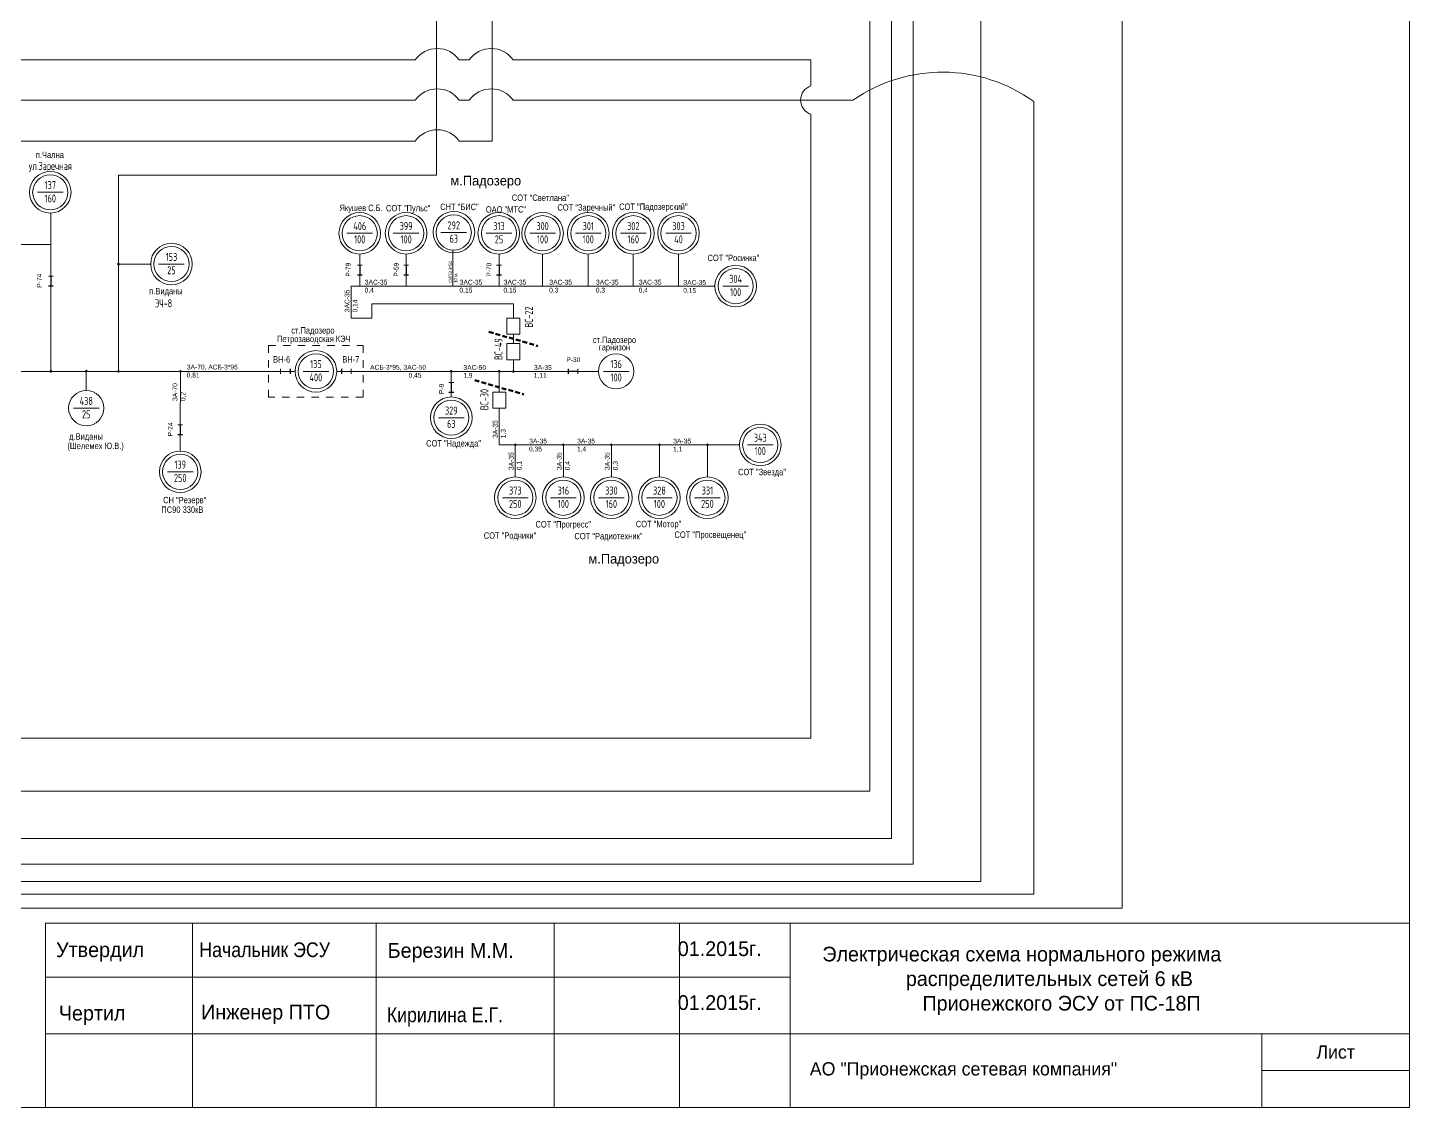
# Model space of a CAD drawing. Header units: millimetres. Extents: x 11 to 409, y 3 to 285.
# Drawn here: x 221.6 to 409, y 2.6 to 149.1 of the extents above; entities that cross this region are included whole.
import ezdxf
from ezdxf.enums import TextEntityAlignment as Align

# ---------------------------------------------------------------- set-up
doc = ezdxf.new("R2010")
doc.units = ezdxf.units.MM
doc.linetypes.add('HIDDEN', pattern=[9.525, 6.35, -3.175])
doc.linetypes.add('JIS_02_1.0', pattern=[2, 1, -1])
for name, color, linetype, lineweight in [('10_КВ', 250, 'Continuous', 18), ('АТРИБУТЫ', 7, 'Continuous', 13), ('РАЗЪЕД_РУБИЛЬН', 150, 'Continuous', 13), ('ТЕКСТ', 7, 'Continuous', 13)]:
    doc.layers.add(name, color=color, linetype=linetype, lineweight=lineweight)
doc.layers.add('СХ_ОПЕРАТИВНАЯ', color=10, linetype='Continuous')
doc.layers.add('ШУНТ_РАЗЪЕД', color=161, linetype='Continuous')
doc.styles.add('ATTRIB', font='txt.shx', dxfattribs={"width": 0.7, "height": 5})
doc.styles.add('ТЕКСТ_МОДЕЛИ', font='txt.shx', dxfattribs={"width": 0.7, "height": 5})

# ---------------------------------------------------------------- blocks, each defined once
blk = doc.blocks.new('ВЫКЛ_НАГРУЗКИ')
at = {"color": 0, "linetype": 'ByBlock'}
for p, q in [((0, 0), (0, -3)), ((0, -9), (0, -12))]:
    blk.add_line(p, q, dxfattribs=at)
at = {"layer": 'РАЗЪЕД_РУБИЛЬН', "color": 0, "linetype": 'ByBlock'}
blk.add_line((-1.5, -3), (1.5, -3), dxfattribs=at)
at = {"layer": 'СХ_ОПЕРАТИВНАЯ', "color": 0, "linetype": 'ByBlock'}
blk.add_line((-1.5, -9), (1.5, -9), dxfattribs=at)
at = {"layer": 'РАЗЪЕД_РУБИЛЬН', "color": 7, "style": 'ATTRIB', "width": 0.7}
blk.add_attdef('ДИСП_НОМ', text='', height=5, dxfattribs=at).set_placement((-4.75, -6), align=Align.MIDDLE_RIGHT)
at = {"layer": 'РАЗЪЕД_РУБИЛЬН', "color": 7, "style": 'ATTRIB', "width": 0.7, "flags": 1}
blk.add_attdef('КОД', text='', height=5, dxfattribs=at).set_placement((-4.75, -12), align=Align.MIDDLE_RIGHT)
blk = doc.blocks.new('ТРАНСФ_ПОДСТ')
at = {"color": 7}
blk.add_line((-8, -11), (8, -11), dxfattribs=at)
at = {"color": 0}
blk.add_circle((0, -11), 11, dxfattribs=at)
at = {"layer": 'АТРИБУТЫ', "style": 'ATTRIB', "width": 0.7, "flags": 4}
for tag, p in [('OBOZN', (0, -9)), ('MOCHNOCT', (0, -17.33))]:
    blk.add_attdef(tag, text='', height=5, dxfattribs=at).set_placement(p, align=Align.CENTER)
at = {"layer": 'АТРИБУТЫ', "style": 'ТЕКСТ_МОДЕЛИ', "width": 0.7}
blk.add_attdef('MESTO_1', text='', height=5, dxfattribs=at).set_placement((14, -11), align=Align.BOTTOM_LEFT)
blk.add_attdef('MESTO_2', text='', height=5, dxfattribs=at).set_placement((14, -12), align=Align.TOP_LEFT)
blk = doc.blocks.new('РАЗЪЕДИНИТЕЛЬ')
at = {"color": 0, "linetype": 'ByBlock'}
for p, q in [((0, 0), (0, -3)), ((0, -9), (0, -12))]:
    blk.add_line(p, q, dxfattribs=at)
at = {"layer": 'РАЗЪЕД_РУБИЛЬН', "color": 0, "linetype": 'ByBlock'}
blk.add_line((-1.5, -3), (1.5, -3), dxfattribs=at)
at = {"layer": 'СХ_ОПЕРАТИВНАЯ', "color": 0, "linetype": 'ByBlock'}
blk.add_line((-1.5, -9), (1.5, -9), dxfattribs=at)
at = {"layer": 'ШУНТ_РАЗЪЕД', "color": 0}
blk.add_line((0, -3), (0, -9), dxfattribs=at)
at = {"layer": 'РАЗЪЕД_РУБИЛЬН', "color": 7, "style": 'ATTRIB', "width": 0.7}
blk.add_attdef('ДИСП_НОМ', text='', height=5, dxfattribs=at).set_placement((-4.75, -6), align=Align.MIDDLE_RIGHT)
at = {"layer": 'РАЗЪЕД_РУБИЛЬН', "color": 7, "style": 'ATTRIB', "width": 0.7, "flags": 1}
blk.add_attdef('КОД', text='', height=5, dxfattribs=at).set_placement((-4.75, -12), align=Align.MIDDLE_RIGHT)
blk = doc.blocks.new('ОТВЕТВЛЕНИЕ')
at = {"color": 0, "linetype": 'ByBlock'}
blk.add_solid([(0, 1.06), (1.06, 0), (-1.06, 0), (0, -1.06)], dxfattribs=at)
blk = doc.blocks.new('ВЫКЛЮЧАТЕЛЬ')
at = {"color": 0, "linetype": 'ByBlock'}
for p, q in [((0, 0), (0, -3)), ((0, -13), (0, -16))]:
    blk.add_line(p, q, dxfattribs=at)
blk.add_lwpolyline([(-4, -3), (4, -3), (4, -13), (-4, -13)], close=True, dxfattribs=at)
at = {"layer": 'АТРИБУТЫ', "style": 'ATTRIB', "width": 0.7}
blk.add_attdef('ДИСП_НОМ', text='', height=5, dxfattribs=at).set_placement((-6, -8), align=Align.MIDDLE_RIGHT)
at = {"layer": 'АТРИБУТЫ', "style": 'ATTRIB', "width": 0.7, "flags": 1}
blk.add_attdef('КОД', text='', height=5, dxfattribs=at).set_placement((-6, -14), align=Align.MIDDLE_RIGHT)

msp = doc.modelspace()

# ---------------------------------------------------------------- linework, layer by layer
at = {"layer": '10_КВ', "color": 7}
for p, q in [((277.08, 129.1), (277.08, 253.09)), ((350.91, 33.26), (350.9, 206.21)), ((341.74, 196.47), (341.74, 35.61)), ((338.8, 39.08), (338.8, 194.27)), ((335.86, 45.51), (335.86, 190.65)), ((172.25, 144.75), (267.95, 144.75)), ((267.95, 144.75), (274.18, 144.75)), ((280.15, 144.75), (281.5, 144.75)), ((287.47, 144.75), (327.86, 144.75)), ((327.86, 141.21), (327.86, 144.75)), ((274.18, 139.27), (194.1, 139.27)), ((280.15, 139.27), (281.5, 139.27)), ((287.47, 139.27), (333.55, 139.27)), ((358.1, 31.55), (358.1, 139.09)), ((327.86, 52.69), (327.86, 137.37)), ((233.94, 102.48), (233.94, 129.1)), ((277.08, 129.1), (233.94, 129.1)), ((224.75, 119.7), (224.75, 123.96)), ((224.75, 119.7), (216.79, 119.7)), ((224.75, 116.03), (224.75, 119.7)), ((233.94, 117.04), (238.28, 117.04)), ((224.75, 102.48), (224.75, 113.43)), ((287.49, 103.41), (287.49, 103.04)), ((213.97, 102.48), (242.33, 102.48)), ((229.55, 102.48), (229.55, 99.88)), ((242.33, 102.48), (242.32, 100.5)), ((242.33, 102.48), (255.27, 102.48)), ((255.92, 102.48), (257.22, 102.48)), ((264.17, 102.48), (265.47, 102.48)), ((266.12, 102.48), (279.07, 102.48)), ((279.07, 102.48), (279.07, 101.62)), ((279.07, 102.48), (283.41, 102.48)), ((283.41, 102.48), (285.58, 102.48)), ((285.58, 102.48), (285.58, 100.31)), ((285.58, 102.48), (289.92, 102.48)), ((287.49, 103.04), (287.49, 102.48)), ((289.92, 102.48), (294.27, 102.48)), ((296.87, 102.48), (299.04, 102.48)), ((242.32, 100.5), (242.3, 95.87)), ((242.3, 93.26), (242.3, 91.67)), ((131.29, 52.69), (327.86, 52.69)), ((95.78, 45.51), (335.86, 45.51)), ((117.56, 39.08), (338.8, 39.08)), ((341.74, 35.61), (154.04, 35.61)), ((167.5, 33.26), (350.91, 33.26)), ((409.03, 27.61), (224.03, 27.61)), ((224.03, 27.61), (224.03, 2.61)), ((243.98, 27.61), (243.98, 2.61)), ((268.86, 27.61), (268.86, 2.61)), ((293.03, 27.61), (293.03, 2.61)), ((310.03, 27.61), (310.03, 2.61)), ((325.03, 27.61), (325.03, 2.61)), ((325.03, 20.3), (224.03, 20.3)), ((409.03, 12.61), (224.03, 12.61)), ((389.03, 2.61), (389.03, 12.61)), ((389.03, 7.61), (409.03, 7.61))]:
    msp.add_line(p, q, dxfattribs=at)
at = {"layer": '10_КВ', "color": 140}
for p, q in [((284.6, 231.48), (284.6, 139.39)), ((284.6, 133.73), (284.6, 139.39)), ((203.91, 133.73), (267.95, 133.73)), ((280.15, 133.73), (284.6, 133.73))]:
    msp.add_line(p, q, dxfattribs=at)
at = {"layer": '10_КВ', "color": 112}
for p, q in [((370.09, 29.64), (370.09, 228.03)), ((196.95, 29.64), (370.09, 29.64))]:
    msp.add_line(p, q, dxfattribs=at)
at = {"layer": '10_КВ', "color": 5}
msp.add_line((267.95, 133.73), (274.18, 133.73), dxfattribs=at)
at = {"layer": '10_КВ', "color": 6}
for p, q in [((266.65, 117.53), (266.65, 118.4)), ((272.94, 117.53), (272.94, 118.4)), ((285.54, 117.53), (285.54, 118.4)), ((291.45, 114.05), (291.45, 118.4)), ((297.65, 114.05), (297.65, 118.4)), ((303.76, 114.05), (303.76, 118.4)), ((309.89, 114.05), (309.89, 118.4)), ((266.65, 114.05), (266.65, 114.92)), ((272.94, 114.05), (272.94, 114.92)), ((285.54, 114.05), (285.54, 114.92)), ((265.48, 114.05), (265.48, 109.71)), ((265.48, 114.05), (267.65, 114.05)), ((267.65, 114.05), (274.16, 114.05)), ((274.16, 114.05), (287.15, 114.05)), ((287.15, 114.05), (293.66, 114.05)), ((293.66, 114.05), (300.18, 114.05)), ((300.18, 114.05), (306.69, 114.05)), ((306.69, 114.05), (313.2, 114.05)), ((313.2, 114.05), (314.81, 114.05)), ((268.3, 111.66), (268.3, 109.71)), ((287.49, 111.66), (268.31, 111.66)), ((287.49, 110.36), (287.49, 111.66)), ((268.3, 109.71), (265.48, 109.71)), ((285.58, 96.84), (285.58, 92.5)), ((285.58, 92.5), (287.75, 92.5)), ((287.75, 92.5), (287.75, 88.15)), ((287.75, 92.5), (294.27, 92.5)), ((294.27, 92.5), (294.27, 88.15)), ((294.27, 92.5), (300.78, 92.5)), ((300.78, 92.5), (300.78, 88.15)), ((300.78, 92.5), (307.3, 92.5)), ((307.3, 92.5), (307.3, 88.15)), ((307.3, 92.5), (313.81, 92.5)), ((313.81, 92.5), (313.81, 88.15)), ((313.81, 92.5), (318.15, 92.5))]:
    msp.add_line(p, q, dxfattribs=at)
at = {"layer": '10_КВ', "color": 6, "ltscale": 100}
msp.add_line((279.27, 118.93), (279.27, 114.06), dxfattribs=at)
at = {"layer": '10_КВ', "color": 6, "linetype": 'HIDDEN', "lineweight": 60, "ltscale": 0.1}
for p, q in [((284.17, 107.85), (290.82, 105.92)), ((282.26, 101.28), (288.91, 99.35))]:
    msp.add_line(p, q, dxfattribs=at)
at = {"layer": '10_КВ', "linetype": 'Continuous'}
msp.add_lwpolyline([(11.38, 2.61), (409.03, 2.61), (409.03, 285.47), (11.38, 285.47)], close=True, dxfattribs=at)
at = {"layer": '10_КВ', "color": 7, "linetype": 'JIS_02_1.0'}
msp.add_lwpolyline([(254.25, 105.98), (267.11, 105.98), (267.11, 98.99), (254.25, 98.99)], close=True, dxfattribs=at)
at = {"layer": '10_КВ', "color": 7, "ltscale": 100}
msp.add_lwpolyline([(121.89, 12.3), (128.57, 12.3), (128.57, 3.61), (203.65, 3.61), (203.65, 27.64, -0.621286), (203.67, 31.55), (358.1, 31.55)], format="xyb", dxfattribs=at)
at = {"layer": '10_КВ', "color": 7}
for centre in [(224.67, 126.78), (241.11, 117.04), (260.7, 102.48), (242.3, 88.85)]:
    msp.add_circle(centre, 2.82, dxfattribs=at)
at = {"layer": '10_КВ', "color": 6}
for centre in [(266.65, 121.22), (272.94, 121.22), (279.43, 121.37), (285.5, 121.22), (291.45, 121.22), (297.65, 121.22), (303.76, 121.22), (309.89, 121.22), (317.64, 114.05), (320.98, 92.5), (287.75, 85.33), (294.27, 85.33), (300.78, 85.33), (307.3, 85.33), (313.81, 85.33)]:
    msp.add_circle(centre, 2.82, dxfattribs=at)
at = {"layer": '10_КВ'}
msp.add_circle((279.07, 96.19), 2.82, dxfattribs=at)
at = {"layer": '10_КВ', "color": 7}
for centre, radius, start, end in [((277.17, 142.63), 3.66, 35.3204, 144.6796), ((284.49, 142.63), 3.66, 35.3204, 144.6796), ((345.7, 121.83), 21.25, 54.2941, 124.8558), ((277.17, 137.15), 3.66, 35.3204, 144.6796), ((284.49, 137.15), 3.66, 35.3204, 144.6796)]:
    msp.add_arc(centre, radius, start, end, dxfattribs=at)
at = {"layer": '10_КВ', "color": 7, "ltscale": 100}
msp.add_arc((328.47, 139.29), 2.02, 107.8149, 252.1851, dxfattribs=at)
at = {"layer": '10_КВ', "color": 140}
msp.add_arc((277.17, 131.61), 3.66, 35.3204, 144.6796, dxfattribs=at)

# ---------------------------------------------------------------- block references
at = {"layer": '10_КВ', "color": 7}
ref = msp.add_blockref('ТРАНСФ_ПОДСТ', (224.67, 129.17), dxfattribs=dict(at, xscale=0.2171483251338177, yscale=0.2171483251338177, zscale=0.2171483251338177))
ref.add_attrib('MESTO_1', 'п.Чална', dxfattribs={"layer": 'АТРИБУТЫ', "height": 0.869, "width": 0.7}).set_placement((222.72, 131.18), align=Align.BOTTOM_LEFT)
ref.add_attrib('MESTO_2', 'ул.Заречная', dxfattribs={"layer": 'АТРИБУТЫ', "height": 1.0857, "style": 'ТЕКСТ_МОДЕЛИ', "width": 0.7}).set_placement((221.76, 130.9), align=Align.TOP_LEFT)
ref.add_attrib('OBOZN', '137', dxfattribs={"layer": 'АТРИБУТЫ', "height": 1.086, "style": 'ATTRIB', "width": 0.7, "flags": 4}).set_placement((224.67, 127.21), align=Align.CENTER)
ref.add_attrib('MOCHNOCT', '160', dxfattribs={"layer": 'АТРИБУТЫ', "height": 1.086, "style": 'ATTRIB', "width": 0.7, "flags": 4}).set_placement((224.67, 125.4), align=Align.CENTER)
at = {"layer": '10_КВ', "color": 6}
ref = msp.add_blockref('ТРАНСФ_ПОДСТ', (266.65, 123.61), dxfattribs=dict(at, xscale=0.2171483251338177, yscale=0.2171483251338177, zscale=0.2171483251338177))
ref.add_attrib('MESTO_1', 'м.Падозеро', dxfattribs={"layer": 'АТРИБУТЫ', "height": 1.303}).set_placement((278.95, 127.32), align=Align.BOTTOM_LEFT)
ref.add_attrib('MESTO_2', 'Якушев С.Б.', dxfattribs={"layer": 'АТРИБУТЫ', "height": 0.8686, "width": 0.7}).set_placement((263.9, 125.09), align=Align.TOP_LEFT)
ref.add_attrib('OBOZN', '406', dxfattribs={"layer": 'АТРИБУТЫ', "height": 1.086, "style": 'ATTRIB', "width": 0.7, "flags": 4}).set_placement((266.65, 121.65), align=Align.CENTER)
ref.add_attrib('MOCHNOCT', '100', dxfattribs={"layer": 'АТРИБУТЫ', "height": 1.086, "style": 'ATTRIB', "width": 0.7, "flags": 4}).set_placement((266.65, 119.85), align=Align.CENTER)
ref = msp.add_blockref('ТРАНСФ_ПОДСТ', (291.45, 123.61), dxfattribs=dict(at, xscale=0.2171483251338177, yscale=0.2171483251338177, zscale=0.2171483251338177))
ref.add_attrib('MESTO_1', 'СОТ "Светлана"', dxfattribs={"layer": 'АТРИБУТЫ', "height": 0.8686, "width": 0.7}).set_placement((287.28, 125.35), align=Align.BOTTOM_LEFT)
ref.add_attrib('OBOZN', '300', dxfattribs={"layer": 'АТРИБУТЫ', "height": 1.086, "style": 'ATTRIB', "width": 0.7, "flags": 4}).set_placement((291.45, 121.65), align=Align.CENTER)
ref.add_attrib('MOCHNOCT', '100', dxfattribs={"layer": 'АТРИБУТЫ', "height": 1.086, "style": 'ATTRIB', "width": 0.7, "flags": 4}).set_placement((291.45, 119.85), align=Align.CENTER)
ref = msp.add_blockref('ТРАНСФ_ПОДСТ', (272.94, 123.61), dxfattribs=dict(at, xscale=0.2171483251338177, yscale=0.2171483251338177, zscale=0.2171483251338177))
ref.add_attrib('MESTO_1', 'СОТ "Пульс"', dxfattribs={"layer": 'АТРИБУТЫ', "height": 0.8686, "width": 0.7}).set_placement((270.21, 123.93), align=Align.BOTTOM_LEFT)
ref.add_attrib('OBOZN', '399', dxfattribs={"layer": 'АТРИБУТЫ', "height": 1.086, "style": 'ATTRIB', "width": 0.7, "flags": 4}).set_placement((272.94, 121.65), align=Align.CENTER)
ref.add_attrib('MOCHNOCT', '100', dxfattribs={"layer": 'АТРИБУТЫ', "height": 1.086, "style": 'ATTRIB', "width": 0.7, "flags": 4}).set_placement((272.94, 119.85), align=Align.CENTER)
ref = msp.add_blockref('ТРАНСФ_ПОДСТ', (279.4, 123.71), dxfattribs=dict(at, xscale=0.2171483251338177, yscale=0.2171483251338177, zscale=0.2171483251338177))
ref.add_attrib('MESTO_1', 'СНТ "БИС"', dxfattribs={"layer": 'АТРИБУТЫ', "height": 0.869, "width": 0.7}).set_placement((277.57, 124.1), align=Align.BOTTOM_LEFT)
ref.add_attrib('OBOZN', '292', dxfattribs={"layer": 'АТРИБУТЫ', "height": 1.086, "style": 'ATTRIB', "width": 0.7, "flags": 4}).set_placement((279.4, 121.75), align=Align.CENTER)
ref.add_attrib('MOCHNOCT', '63', dxfattribs={"layer": 'АТРИБУТЫ', "height": 1.086, "style": 'ATTRIB', "width": 0.7, "flags": 4}).set_placement((279.4, 119.94), align=Align.CENTER)
ref = msp.add_blockref('ТРАНСФ_ПОДСТ', (285.54, 123.61), dxfattribs=dict(at, xscale=0.2171483251338177, yscale=0.2171483251338177, zscale=0.2171483251338177))
ref.add_attrib('MESTO_1', 'ОАО "МТС"', dxfattribs={"layer": 'АТРИБУТЫ', "height": 0.869, "width": 0.7}).set_placement((283.75, 123.76), align=Align.BOTTOM_LEFT)
ref.add_attrib('OBOZN', '313', dxfattribs={"layer": 'АТРИБУТЫ', "height": 1.086, "style": 'ATTRIB', "width": 0.7, "flags": 4}).set_placement((285.54, 121.65), align=Align.CENTER)
ref.add_attrib('MOCHNOCT', '25', dxfattribs={"layer": 'АТРИБУТЫ', "height": 1.086, "style": 'ATTRIB', "width": 0.7, "flags": 4}).set_placement((285.54, 119.85), align=Align.CENTER)
ref = msp.add_blockref('ТРАНСФ_ПОДСТ', (297.65, 123.61), dxfattribs=dict(at, xscale=0.2171483251338177, yscale=0.2171483251338177, zscale=0.2171483251338177))
ref.add_attrib('MESTO_1', 'СОТ "Заречный"', dxfattribs={"layer": 'АТРИБУТЫ', "height": 0.8686, "width": 0.7}).set_placement((293.46, 124.03), align=Align.BOTTOM_LEFT)
ref.add_attrib('OBOZN', '301', dxfattribs={"layer": 'АТРИБУТЫ', "height": 1.086, "style": 'ATTRIB', "width": 0.7, "flags": 4}).set_placement((297.65, 121.65), align=Align.CENTER)
ref.add_attrib('MOCHNOCT', '100', dxfattribs={"layer": 'АТРИБУТЫ', "height": 1.086, "style": 'ATTRIB', "width": 0.7, "flags": 4}).set_placement((297.65, 119.85), align=Align.CENTER)
ref = msp.add_blockref('ТРАНСФ_ПОДСТ', (303.76, 123.61), dxfattribs=dict(at, xscale=0.2171483251338177, yscale=0.2171483251338177, zscale=0.2171483251338177))
ref.add_attrib('MESTO_1', 'СОТ "Падозерский"', dxfattribs={"layer": 'АТРИБУТЫ', "height": 0.8686, "width": 0.7}).set_placement((301.84, 124.13), align=Align.BOTTOM_LEFT)
ref.add_attrib('OBOZN', '302', dxfattribs={"layer": 'АТРИБУТЫ', "height": 1.086, "style": 'ATTRIB', "width": 0.7, "flags": 4}).set_placement((303.76, 121.65), align=Align.CENTER)
ref.add_attrib('MOCHNOCT', '160', dxfattribs={"layer": 'АТРИБУТЫ', "height": 1.086, "style": 'ATTRIB', "width": 0.7, "flags": 4}).set_placement((303.76, 119.85), align=Align.CENTER)
at = {"layer": '10_КВ', "color": 6, "xscale": 0.2171483251338177, "yscale": 0.2171483251338177, "zscale": 0.2171483251338177}
msp.add_blockref('ТРАНСФ_ПОДСТ', (309.89, 123.61), dxfattribs=at).add_auto_attribs({'OBOZN': '303', 'MOCHNOCT': '40'})
at = {"layer": '10_КВ', "color": 7}
ref = msp.add_blockref('ТРАНСФ_ПОДСТ', (241.11, 119.43), dxfattribs=dict(at, xscale=0.2171483251338177, yscale=0.2171483251338177, zscale=0.2171483251338177))
ref.add_attrib('MESTO_1', 'п.Виданы', dxfattribs={"layer": 'АТРИБУТЫ', "height": 0.869, "width": 0.7}).set_placement((238.1, 112.67), align=Align.BOTTOM_LEFT)
ref.add_attrib('MESTO_2', 'ЭЧ-8', dxfattribs={"layer": 'АТРИБУТЫ', "height": 1.086, "style": 'ТЕКСТ_МОДЕЛИ', "width": 0.7}).set_placement((238.87, 112.26), align=Align.TOP_LEFT)
ref.add_attrib('OBOZN', '153', dxfattribs={"layer": 'АТРИБУТЫ', "height": 1.086, "style": 'ATTRIB', "width": 0.7, "flags": 4}).set_placement((241.11, 117.47), align=Align.CENTER)
ref.add_attrib('MOCHNOCT', '25', dxfattribs={"layer": 'АТРИБУТЫ', "height": 1.086, "style": 'ATTRIB', "width": 0.7, "flags": 4}).set_placement((241.11, 115.66), align=Align.CENTER)
at = {"layer": '10_КВ', "color": 6}
ref = msp.add_blockref('ТРАНСФ_ПОДСТ', (317.64, 116.44), dxfattribs=dict(at, xscale=0.2171483251338177, yscale=0.2171483251338177, zscale=0.2171483251338177))
ref.add_attrib('MESTO_1', 'СОТ "Росинка"', dxfattribs={"layer": 'АТРИБУТЫ', "height": 0.8686, "width": 0.7}).set_placement((313.82, 117.18), align=Align.BOTTOM_LEFT)
ref.add_attrib('OBOZN', '304', dxfattribs={"layer": 'АТРИБУТЫ', "height": 1.086, "style": 'ATTRIB', "width": 0.7, "flags": 4}).set_placement((317.64, 114.49), align=Align.CENTER)
ref.add_attrib('MOCHNOCT', '100', dxfattribs={"layer": 'АТРИБУТЫ', "height": 1.086, "style": 'ATTRIB', "width": 0.7, "flags": 4}).set_placement((317.64, 112.68), align=Align.CENTER)
at = {"layer": '10_КВ', "color": 7, "xscale": 0.2171483251338177, "yscale": 0.2171483251338177, "zscale": 0.2171483251338177}
for name, p in [('ОТВЕТВЛЕНИЕ', (233.94, 117.04)), ('РАЗЪЕДИНИТЕЛЬ', (224.75, 116.03)), ('ОТВЕТВЛЕНИЕ', (224.75, 102.5)), ('ОТВЕТВЛЕНИЕ', (229.56, 102.49)), ('ОТВЕТВЛЕНИЕ', (233.93, 102.48)), ('ОТВЕТВЛЕНИЕ', (242.33, 102.48)), ('РАЗЪЕДИНИТЕЛЬ', (279.07, 101.62)), ('ОТВЕТВЛЕНИЕ', (279.07, 102.48)), ('ОТВЕТВЛЕНИЕ', (285.58, 102.48)), ('ОТВЕТВЛЕНИЕ', (287.49, 102.48)), ('РАЗЪЕДИНИТЕЛЬ', (242.3, 95.87))]:
    msp.add_blockref(name, p, dxfattribs=at)
at = {"layer": '10_КВ', "color": 6, "xscale": 0.2171483251338177, "yscale": 0.2171483251338177, "zscale": 0.2171483251338177}
for name, p in [('РАЗЪЕДИНИТЕЛЬ', (266.65, 117.53)), ('РАЗЪЕДИНИТЕЛЬ', (272.94, 117.53)), ('РАЗЪЕДИНИТЕЛЬ', (285.54, 117.53)), ('ОТВЕТВЛЕНИЕ', (287.75, 92.5)), ('ОТВЕТВЛЕНИЕ', (294.27, 92.5)), ('ОТВЕТВЛЕНИЕ', (300.78, 92.5)), ('ОТВЕТВЛЕНИЕ', (307.3, 92.5)), ('ОТВЕТВЛЕНИЕ', (313.81, 92.5))]:
    msp.add_blockref(name, p, dxfattribs=at)
at = {"layer": '10_КВ', "color": 6}
ref = msp.add_blockref('ВЫКЛЮЧАТЕЛЬ', (287.49, 110.36), dxfattribs=dict(at, xscale=-0.2171483251338177, yscale=0.2171483251339268, zscale=0.2171483251339681))
ref.add_attrib('ДИСП_НОМ', 'ВС-22', dxfattribs={"layer": 'АТРИБУТЫ', "height": 1.086, "rotation": 90, "style": 'ATTRIB', "width": 0.7}).set_placement((289.59, 111.28), align=Align.MIDDLE_RIGHT)
at = {"layer": '10_КВ', "color": 7}
ref = msp.add_blockref('ТРАНСФ_ПОДСТ', (260.7, 104.87), dxfattribs=dict(at, xscale=0.2171483251338177, yscale=0.2171483251338177, zscale=0.2171483251338177))
ref.add_attrib('MESTO_1', 'ст.Падозеро', dxfattribs={"layer": 'АТРИБУТЫ', "height": 0.8686, "width": 0.7}).set_placement((257.36, 107.35), align=Align.BOTTOM_LEFT)
ref.add_attrib('MESTO_2', 'Петрозаводская КЭЧ', dxfattribs={"layer": 'АТРИБУТЫ', "height": 0.8686, "width": 0.7}).set_placement((255.43, 107.32), align=Align.TOP_LEFT)
ref.add_attrib('OBOZN', '135', dxfattribs={"layer": 'АТРИБУТЫ', "height": 1.086, "style": 'ATTRIB', "width": 0.7, "flags": 4}).set_placement((260.7, 102.92), align=Align.CENTER)
ref.add_attrib('MOCHNOCT', '400', dxfattribs={"layer": 'АТРИБУТЫ', "height": 1.086, "style": 'ATTRIB', "width": 0.7, "flags": 4}).set_placement((260.7, 101.11), align=Align.CENTER)
ref = msp.add_blockref('ВЫКЛЮЧАТЕЛЬ', (287.49, 106.89), dxfattribs=dict(at, xscale=-0.2171483251338177, yscale=0.2171483251339268, zscale=0.2171483251339681))
ref.add_attrib('ДИСП_НОМ', 'ВС-49', dxfattribs={"layer": 'АТРИБУТЫ', "height": 1.086, "rotation": 90, "style": 'ATTRIB', "width": 0.7}).set_placement((285.47, 106.98), align=Align.MIDDLE_RIGHT)
ref = msp.add_blockref('ТРАНСФ_ПОДСТ', (301.43, 104.87), dxfattribs=dict(at, xscale=0.2171483251338177, yscale=0.2171483251338177, zscale=0.2171483251338177))
ref.add_attrib('MESTO_1', 'ст.Падозеро', dxfattribs={"layer": 'АТРИБУТЫ', "height": 0.8686, "width": 0.7}).set_placement((298.26, 106.06), align=Align.BOTTOM_LEFT)
ref.add_attrib('MESTO_2', 'гарнизон', dxfattribs={"layer": 'АТРИБУТЫ', "height": 0.869, "width": 0.7}).set_placement((299.1, 106.19), align=Align.TOP_LEFT)
ref.add_attrib('OBOZN', '136', dxfattribs={"layer": 'АТРИБУТЫ', "height": 1.086, "style": 'ATTRIB', "width": 0.7, "flags": 4}).set_placement((301.43, 102.92), align=Align.CENTER)
ref.add_attrib('MOCHNOCT', '100', dxfattribs={"layer": 'АТРИБУТЫ', "height": 1.086, "style": 'ATTRIB', "width": 0.7, "flags": 4}).set_placement((301.43, 101.11), align=Align.CENTER)
ref = msp.add_blockref('ВЫКЛ_НАГРУЗКИ', (255.27, 102.48), dxfattribs=dict(at, xscale=-0.2171483251339268, yscale=0.2171483251339268, zscale=0.2171483251339681, rotation=90))
ref.add_attrib('ДИСП_НОМ', 'ВН-6', dxfattribs={"layer": 'РАЗЪЕД_РУБИЛЬН', "color": 7, "height": 0.869, "width": 0.7}).set_placement((257.22, 104.11), align=Align.MIDDLE_RIGHT)
ref = msp.add_blockref('ВЫКЛ_НАГРУЗКИ', (266.12, 102.48), dxfattribs=dict(at, xscale=0.2171483251339268, yscale=0.2171483251339268, zscale=0.2171483251339268, rotation=270))
ref.add_attrib('ДИСП_НОМ', 'ВН-7', dxfattribs={"layer": 'РАЗЪЕД_РУБИЛЬН', "color": 7, "height": 0.869, "width": 0.7}).set_placement((265.44, 104.11), align=Align.MIDDLE)
at = {"layer": '10_КВ', "color": 7, "xscale": 0.2171483251339268, "yscale": 0.2171483251339268, "zscale": 0.2171483251339268, "rotation": 270}
msp.add_blockref('РАЗЪЕДИНИТЕЛЬ', (296.87, 102.48), dxfattribs=at)
at = {"layer": '10_КВ', "color": 7}
ref = msp.add_blockref('ТРАНСФ_ПОДСТ', (229.55, 99.88), dxfattribs=dict(at, xscale=0.2171483251338177, yscale=0.2171483251338177, zscale=0.2171483251338177))
ref.add_attrib('MESTO_1', 'д.Виданы', dxfattribs={"layer": 'АТРИБУТЫ', "height": 0.869, "width": 0.7}).set_placement((227.23, 92.96), align=Align.BOTTOM_LEFT)
ref.add_attrib('MESTO_2', '(Шелемех Ю.В.)', dxfattribs={"layer": 'АТРИБУТЫ', "height": 0.8686, "width": 0.7}).set_placement((226.99, 92.8), align=Align.TOP_LEFT)
ref.add_attrib('OBOZN', '438', dxfattribs={"layer": 'АТРИБУТЫ', "height": 1.086, "style": 'ATTRIB', "width": 0.7, "flags": 4}).set_placement((229.55, 97.92), align=Align.CENTER)
ref.add_attrib('MOCHNOCT', '25', dxfattribs={"layer": 'АТРИБУТЫ', "height": 1.086, "style": 'ATTRIB', "width": 0.7, "flags": 4}).set_placement((229.55, 96.11), align=Align.CENTER)
at = {"layer": '10_КВ', "color": 6}
ref = msp.add_blockref('ВЫКЛЮЧАТЕЛЬ', (285.58, 100.31), dxfattribs=dict(at, xscale=-0.2171483251338177, yscale=0.2171483251339268, zscale=0.2171483251339681))
ref.add_attrib('ДИСП_НОМ', 'ВС-30', dxfattribs={"layer": 'АТРИБУТЫ', "height": 1.086, "rotation": 90, "style": 'ATTRIB', "width": 0.7}).set_placement((283.56, 100.1), align=Align.MIDDLE_RIGHT)
at = {"layer": '10_КВ'}
ref = msp.add_blockref('ТРАНСФ_ПОДСТ', (279.07, 98.58), dxfattribs=dict(at, xscale=0.2171483251338177, yscale=0.2171483251338177, zscale=0.2171483251338177))
ref.add_attrib('MESTO_1', 'СОТ "Надежда"', dxfattribs={"layer": 'АТРИБУТЫ', "height": 0.8686, "width": 0.7}).set_placement((275.65, 92.02), align=Align.BOTTOM_LEFT)
ref.add_attrib('OBOZN', '329', dxfattribs={"layer": 'АТРИБУТЫ', "height": 1.086, "style": 'ATTRIB', "width": 0.7, "flags": 4}).set_placement((279.07, 96.62), align=Align.CENTER)
ref.add_attrib('MOCHNOCT', '63', dxfattribs={"layer": 'АТРИБУТЫ', "height": 1.086, "style": 'ATTRIB', "width": 0.7, "flags": 4}).set_placement((279.07, 94.81), align=Align.CENTER)
at = {"layer": '10_КВ', "color": 6}
ref = msp.add_blockref('ТРАНСФ_ПОДСТ', (320.98, 94.88), dxfattribs=dict(at, xscale=0.2171483251338177, yscale=0.2171483251338177, zscale=0.2171483251338177))
ref.add_attrib('MESTO_1', 'СОТ "Звезда"', dxfattribs={"layer": 'АТРИБУТЫ', "height": 0.8686, "width": 0.7}).set_placement((317.97, 88.13), align=Align.BOTTOM_LEFT)
ref.add_attrib('OBOZN', '343', dxfattribs={"layer": 'АТРИБУТЫ', "height": 1.086, "style": 'ATTRIB', "width": 0.7, "flags": 4}).set_placement((320.98, 92.93), align=Align.CENTER)
ref.add_attrib('MOCHNOCT', '100', dxfattribs={"layer": 'АТРИБУТЫ', "height": 1.086, "style": 'ATTRIB', "width": 0.7, "flags": 4}).set_placement((320.98, 91.12), align=Align.CENTER)
at = {"layer": '10_КВ', "color": 7}
ref = msp.add_blockref('ТРАНСФ_ПОДСТ', (242.3, 91.24), dxfattribs=dict(at, xscale=0.2171483251338177, yscale=0.2171483251338177, zscale=0.2171483251338177))
ref.add_attrib('MESTO_1', 'СН "Резерв"', dxfattribs={"layer": 'АТРИБУТЫ', "height": 0.8686, "width": 0.7}).set_placement((239.98, 84.32), align=Align.BOTTOM_LEFT)
ref.add_attrib('MESTO_2', 'ПС90 330кВ', dxfattribs={"layer": 'АТРИБУТЫ', "height": 0.869, "width": 0.7}).set_placement((239.74, 84.15), align=Align.TOP_LEFT)
ref.add_attrib('OBOZN', '139', dxfattribs={"layer": 'АТРИБУТЫ', "height": 1.086, "style": 'ATTRIB', "width": 0.7, "flags": 4}).set_placement((242.3, 89.28), align=Align.CENTER)
ref.add_attrib('MOCHNOCT', '250', dxfattribs={"layer": 'АТРИБУТЫ', "height": 1.086, "style": 'ATTRIB', "width": 0.7, "flags": 4}).set_placement((242.3, 87.47), align=Align.CENTER)
at = {"layer": '10_КВ', "color": 6}
ref = msp.add_blockref('ТРАНСФ_ПОДСТ', (287.75, 87.72), dxfattribs=dict(at, xscale=0.2171483251338177, yscale=0.2171483251338177, zscale=0.2171483251338177))
ref.add_attrib('MESTO_1', 'м.Падозеро', dxfattribs={"layer": 'АТРИБУТЫ', "height": 1.303}).set_placement((297.67, 76.01), align=Align.BOTTOM_LEFT)
ref.add_attrib('MESTO_2', 'СОТ "Родники"', dxfattribs={"layer": 'АТРИБУТЫ', "height": 0.8686, "width": 0.7}).set_placement((283.47, 80.64), align=Align.TOP_LEFT)
ref.add_attrib('OBOZN', '373', dxfattribs={"layer": 'АТРИБУТЫ', "height": 1.086, "style": 'ATTRIB', "width": 0.7, "flags": 4}).set_placement((287.75, 85.76), align=Align.CENTER)
ref.add_attrib('MOCHNOCT', '250', dxfattribs={"layer": 'АТРИБУТЫ', "height": 1.086, "style": 'ATTRIB', "width": 0.7, "flags": 4}).set_placement((287.75, 83.95), align=Align.CENTER)
ref = msp.add_blockref('ТРАНСФ_ПОДСТ', (294.27, 87.72), dxfattribs=dict(at, xscale=0.2171483251338177, yscale=0.2171483251338177, zscale=0.2171483251338177))
ref.add_attrib('MESTO_2', 'СОТ "Прогресс"', dxfattribs={"layer": 'АТРИБУТЫ', "height": 0.8686, "width": 0.7}).set_placement((290.49, 82.16), align=Align.TOP_LEFT)
ref.add_attrib('OBOZN', '316', dxfattribs={"layer": 'АТРИБУТЫ', "height": 1.086, "style": 'ATTRIB', "width": 0.7, "flags": 4}).set_placement((294.27, 85.76), align=Align.CENTER)
ref.add_attrib('MOCHNOCT', '100', dxfattribs={"layer": 'АТРИБУТЫ', "height": 1.086, "style": 'ATTRIB', "width": 0.7, "flags": 4}).set_placement((294.27, 83.95), align=Align.CENTER)
ref = msp.add_blockref('ТРАНСФ_ПОДСТ', (300.78, 87.72), dxfattribs=dict(at, xscale=0.2171483251338177, yscale=0.2171483251338177, zscale=0.2171483251338177))
ref.add_attrib('MESTO_1', 'СОТ "Радиотехник"', dxfattribs={"layer": 'АТРИБУТЫ', "height": 0.8686, "width": 0.7}).set_placement((295.77, 79.43), align=Align.BOTTOM_LEFT)
ref.add_attrib('OBOZN', '330', dxfattribs={"layer": 'АТРИБУТЫ', "height": 1.086, "style": 'ATTRIB', "width": 0.7, "flags": 4}).set_placement((300.78, 85.76), align=Align.CENTER)
ref.add_attrib('MOCHNOCT', '160', dxfattribs={"layer": 'АТРИБУТЫ', "height": 1.086, "style": 'ATTRIB', "width": 0.7, "flags": 4}).set_placement((300.78, 83.95), align=Align.CENTER)
ref = msp.add_blockref('ТРАНСФ_ПОДСТ', (307.3, 87.72), dxfattribs=dict(at, xscale=0.2171483251338177, yscale=0.2171483251338177, zscale=0.2171483251338177))
ref.add_attrib('MESTO_1', 'СОТ "Мотор"', dxfattribs={"layer": 'АТРИБУТЫ', "height": 0.8686, "width": 0.7}).set_placement((304.1, 81.07), align=Align.BOTTOM_LEFT)
ref.add_attrib('OBOZN', '328', dxfattribs={"layer": 'АТРИБУТЫ', "height": 1.086, "style": 'ATTRIB', "width": 0.7, "flags": 4}).set_placement((307.3, 85.76), align=Align.CENTER)
ref.add_attrib('MOCHNOCT', '100', dxfattribs={"layer": 'АТРИБУТЫ', "height": 1.086, "style": 'ATTRIB', "width": 0.7, "flags": 4}).set_placement((307.3, 83.95), align=Align.CENTER)
ref = msp.add_blockref('ТРАНСФ_ПОДСТ', (313.81, 87.72), dxfattribs=dict(at, xscale=0.2171483251338177, yscale=0.2171483251338177, zscale=0.2171483251338177))
ref.add_attrib('MESTO_1', 'СОТ "Просвещенец"', dxfattribs={"layer": 'АТРИБУТЫ', "height": 0.8686, "width": 0.7}).set_placement((309.34, 79.63), align=Align.BOTTOM_LEFT)
ref.add_attrib('OBOZN', '331', dxfattribs={"layer": 'АТРИБУТЫ', "height": 1.086, "style": 'ATTRIB', "width": 0.7, "flags": 4}).set_placement((313.81, 85.76), align=Align.CENTER)
ref.add_attrib('MOCHNOCT', '250', dxfattribs={"layer": 'АТРИБУТЫ', "height": 1.086, "style": 'ATTRIB', "width": 0.7, "flags": 4}).set_placement((313.81, 83.95), align=Align.CENTER)

# ---------------------------------------------------------------- texts
at = {"layer": '10_КВ', "color": 7}
for s, insert, char_height, width, attachment_point in [('Утвердил', (225.46, 25), 2, 17, 1), ('{\\W0.9;Начальник ЭСУ}', (244.89, 25), 2, 28.2382, 1), ('Березин М.М.', (270.44, 24.9), 2, 24.7074, 1), (' 01.2015г.', (309.05, 25.14), 2, 23.9771, 1), ('\\pi9.1668;Электрическая схема нормального режима \\P\\pi20.5;распределительных сетей 6 кВ\\P\\pi22.75;Прионежского ЭСУ от ПС-18П', (320.23, 24.41), 2, 84, 1), (' 01.2015г.', (309.05, 17.83), 2, 23.9771, 1), ('Чертил', (225.83, 16.4), 2, 17, 1), ('Инженер ПТО', (245.14, 16.54), 2, 23.9771, 1), ('{\\W0.9;Кирилина Е.Г.}', (270.32, 16.17), 2, 24.7074, 1), ('Лист', (399.03, 10.11), 1.8, 20, 5), ('АО "Прионежская сетевая компания"', (327.7, 8.74), 1.8, 74.3787, 1)]:
    msp.add_mtext(s, dxfattribs=dict(at, insert=insert, char_height=char_height, width=width, attachment_point=attachment_point))
at = {"layer": 'ТЕКСТ', "color": 6, "attachment_point": 1, "rotation": 90}
for s, insert, char_height, width in [('Р-79', (264.75, 115.33), 0.651, 4.5069), ('Р-59', (271.27, 115.33), 0.651, 4.5069), ('СИП3 3*50\\P10 м.', (278.73, 114.48), 0.426, 19.8259), ('Р-70', (283.85, 115.33), 0.651, 4.5069), ('ЗАС-35\\P0,14', (264.6, 110.48), 0.651, 6.5758), ('ЗА-35\\P1,3', (284.7, 93.41), 0.651, 6.5758), ('ЗА-35\\P0,1', (286.87, 89.06), 0.651, 6.5758), ('ЗА-35\\P0,4', (293.39, 89.06), 0.651, 6.5758), ('ЗА-35\\P0,3', (299.9, 89.06), 0.651, 6.5758)]:
    msp.add_mtext(s, dxfattribs=dict(at, insert=insert, char_height=char_height, width=width))
at = {"layer": 'ТЕКСТ', "color": 7, "char_height": 0.651, "attachment_point": 1, "rotation": 90}
for s, insert, width in [('Р-74', (222.85, 113.83), 4.5069), ('ЗА-70\\P0,2', (241.26, 98.44), 6.5758), ('Р-9', (277.4, 99.4), 4.5069), ('Р-24', (240.63, 93.65), 4.5069)]:
    msp.add_mtext(s, dxfattribs=dict(at, insert=insert, width=width))
at = {"layer": 'ТЕКСТ', "color": 6, "char_height": 0.651, "attachment_point": 1}
for s, insert, width in [('ЗАС-35\\P0,4', (267.31, 114.91), 22.2131), ('ЗАС-35\\P0,15', (280.18, 114.91), 20.9011), ('ЗАС-35\\P0,15', (286.15, 114.91), 20.9011), ('ЗАС-35\\P0,3', (292.35, 114.91), 20.9011), ('ЗАС-35\\P0,3', (298.67, 114.91), 20.9011), ('ЗАС-35\\P0,4', (304.49, 114.91), 20.9011), ('ЗАС-35\\P0,15', (310.53, 114.88), 20.9011), ('ЗА-35\\P0,35', (289.61, 93.35), 20.9011), ('ЗА-35\\P1,4', (296.12, 93.35), 20.9011), ('ЗА-35\\P1,1', (309.15, 93.35), 20.9011)]:
    msp.add_mtext(s, dxfattribs=dict(at, insert=insert, width=width))
at = {"layer": 'ТЕКСТ', "color": 7, "attachment_point": 1}
for s, insert, char_height, width in [('ЗА-70, АСБ-3*95\\P0,81^I  ', (243.17, 103.39), 0.6514, 20.9011), ('АСБ-3*95, ЗАС-50\\P^I^I0,45', (268.07, 103.36), 0.6514, 20.9011), ('ЗАС-50\\P1,9', (280.69, 103.34), 0.651, 20.9011), ('ЗА-35\\P1,11', (290.26, 103.34), 0.651, 20.9011), ('Р-30', (294.67, 104.39), 0.651, 4.5069)]:
    msp.add_mtext(s, dxfattribs=dict(at, insert=insert, char_height=char_height, width=width))

doc.saveas('drawing.dxf')
